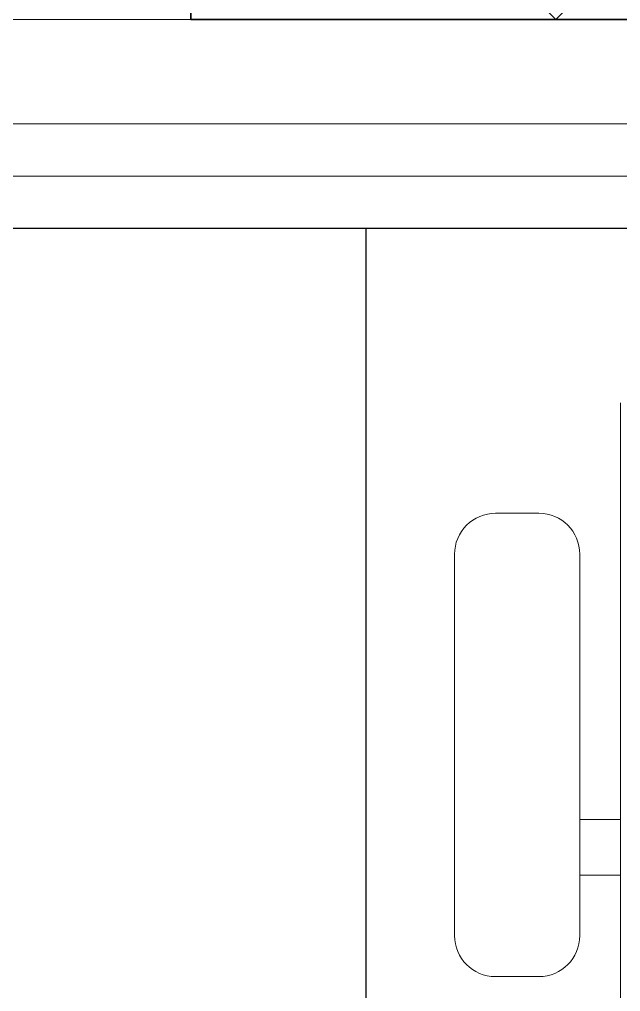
# Model space of a CAD drawing. Extents: x -12260 to 57327, y -29287 to 19916.
# Drawn here: x 26309.9 to 26597.9, y -3175.4 to -2710 of the extents above; entities that cross this region are included whole.
import ezdxf
from ezdxf.enums import TextEntityAlignment as Align

# ---------------------------------------------------------------- set-up
doc = ezdxf.new("R2010")
doc.units = 0
doc.header["$LTSCALE"] = 0.25
doc.linetypes.add('DASHDOT', pattern=[25.4, 12.7, -6.35, 0, -6.35])
for name, color, linetype, lineweight in [('01-First Floor-FUR$0$Aluminum', 251, 'Continuous', 5), ('01-First Floor-FUR$0$LOADING', 253, 'Continuous', 5), ('01-First Floor-FUR$0$NEW Wall', 166, 'Continuous', 5), ('01-First Floor-FUR$0$Walls', 251, 'Continuous', 5), ('E-LITE-CLNG-CNDT', 6, 'DASHDOT', 35), ('E-LITE-EXIT-NUMB', 6, 'Continuous', 25), ('E-POWR-WALL @ 100', 4, 'Continuous', 35)]:
    doc.layers.add(name, color=color, linetype=linetype, lineweight=lineweight)
doc.layers.add('01-First Floor-FUR$0$FALSE CEILING', color=251, linetype='Continuous')
doc.styles.add('DC_SIMPLEX', font='SIMPLEX.shx', dxfattribs={"width": 0.7})

# ---------------------------------------------------------------- blocks, each defined once
blk = doc.blocks.new('*X119')
at = {"color": 0}
for p, q in [((5, 3), (5, 3)), ((5, 3), (5, 3)), ((5, 3), (5, 3)), ((5, 3), (5, 3)), ((5, 3), (5, 3)), ((5, 3), (5, 3)), ((5, 3), (5, 3)), ((5, 3), (5, 3)), ((5, 3), (5, 3)), ((5, 3), (5, 3)), ((5, 3), (5, 3)), ((5, 3), (5, 3)), ((5, 3), (5, 3)), ((5, 3), (5, 3)), ((5, 3), (5, 3)), ((5, 3), (5, 3)), ((5, 3), (5, 3)), ((5, 3), (5, 3)), ((5, 3), (5, 3)), ((5, 3), (5, 3)), ((5, 3), (5, 3)), ((5, 3), (5, 3)), ((5, 3), (5, 3)), ((5, 3), (5, 3)), ((5, 3), (5, 3)), ((5, 3), (5, 3)), ((5, 3), (5, 3)), ((5, 3), (5, 3)), ((5, 3), (5, 3)), ((5, 3), (5, 3)), ((5, 3), (5, 3)), ((5, 3), (5, 3)), ((5, 3), (5, 3)), ((5, 3), (5, 3)), ((5, 3), (5, 3)), ((5, 3), (5, 3)), ((5, 3), (5, 3)), ((5, 3), (5, 3)), ((5, 3), (5, 3)), ((5, 3), (5, 3)), ((5, 3), (5, 3)), ((5, 3), (5, 3)), ((5, 3), (5, 3)), ((5, 3), (5, 3)), ((5, 3), (5, 3)), ((5, 3), (5, 3)), ((5, 3), (5, 3)), ((5, 3), (5, 3)), ((5, 3), (5, 3)), ((5, 3), (5, 3)), ((5, 3), (5, 3)), ((5, 3), (5, 3)), ((5, 3), (5, 3)), ((5, 3), (5, 3)), ((5, 3), (5, 3)), ((5, 3), (5, 3)), ((5, 3), (5, 3)), ((5, 3), (5, 3)), ((5, 3), (5, 3)), ((5, 3), (5, 3)), ((5, 3), (5, 3)), ((5, 3), (5, 3)), ((5, 3), (5, 3)), ((5, 3), (5, 3)), ((5, 3), (5, 3)), ((5, 3), (5, 3)), ((6, 3), (5, 3)), ((5, 3), (5, 3)), ((6, 3), (5, 3)), ((5, 3), (5, 3)), ((6, 3), (5, 3)), ((5, 3), (5, 3)), ((6, 3), (5, 3)), ((5, 3), (5, 3)), ((5, 3), (5, 3)), ((5, 3), (5, 3)), ((5, 3), (5, 3)), ((5, 3), (5, 3)), ((5, 3), (5, 3)), ((5, 3), (5, 3)), ((5, 3), (5, 3)), ((5, 3), (5, 3)), ((5, 3), (5, 3)), ((5, 3), (5, 3)), ((5, 3), (5, 3)), ((5, 3), (5, 3)), ((5, 3), (5, 3)), ((5, 3), (5, 3)), ((5, 3), (5, 3)), ((5, 3), (5, 3)), ((5, 3), (5, 3)), ((5, 3), (5, 3)), ((5, 3), (5, 3)), ((5, 3), (5, 3)), ((5, 3), (5, 3)), ((5, 3), (5, 3)), ((6, 3), (6, 3)), ((6, 3), (6, 3)), ((6, 3), (6, 3)), ((6, 3), (6, 3)), ((6, 3), (6, 3)), ((6, 3), (6, 3)), ((6, 3), (6, 3)), ((6, 3), (6, 3)), ((6, 3), (6, 3)), ((6, 3), (6, 3)), ((6, 3), (6, 3)), ((6, 3), (6, 3)), ((6, 3), (6, 3)), ((6, 3), (6, 3)), ((6, 3), (6, 3)), ((6, 3), (6, 3)), ((6, 3), (6, 3)), ((6, 3), (6, 3)), ((6, 3), (6, 3)), ((6, 3), (6, 3)), ((6, 3), (6, 3)), ((6, 3), (6, 3)), ((6, 3), (6, 3)), ((6, 3), (6, 3)), ((6, 3), (6, 3)), ((6, 3), (6, 3)), ((6, 3), (6, 3)), ((6, 3), (6, 3)), ((6, 3), (6, 3)), ((6, 3), (6, 3)), ((6, 3), (6, 3)), ((6, 3), (6, 3)), ((6, 3), (6, 3)), ((6, 3), (6, 3)), ((6, 3), (6, 3)), ((6, 3), (6, 3)), ((6, 3), (6, 3)), ((6, 3), (6, 3)), ((6, 3), (6, 3)), ((6, 3), (6, 3)), ((6, 3), (6, 3)), ((6, 3), (6, 3)), ((6, 3), (6, 3)), ((6, 3), (6, 3)), ((6, 3), (6, 3)), ((6, 3), (6, 3)), ((6, 3), (6, 3)), ((6, 3), (6, 3)), ((6, 3), (6, 3)), ((6, 3), (6, 3)), ((6, 3), (6, 3)), ((6, 3), (6, 3)), ((6, 3), (6, 3)), ((6, 3), (6, 3)), ((6, 3), (6, 3)), ((6, 3), (6, 3)), ((6, 3), (6, 3)), ((6, 3), (6, 3)), ((6, 3), (6, 3)), ((6, 3), (6, 3)), ((6, 3), (6, 3)), ((6, 3), (6, 3)), ((6, 3), (6, 3)), ((6, 3), (6, 3)), ((6, 3), (6, 3)), ((6, 3), (6, 3)), ((6, 3), (6, 3)), ((6, 3), (6, 3)), ((6, 3), (6, 3)), ((6, 3), (6, 3)), ((6, 3), (6, 3)), ((6, 3), (6, 3)), ((6, 3), (6, 3)), ((6, 3), (6, 3)), ((6, 3), (6, 3)), ((6, 3), (6, 3)), ((6, 3), (6, 3)), ((6, 3), (6, 3)), ((6, 3), (6, 3)), ((6, 3), (6, 3)), ((6, 3), (6, 3)), ((6, 3), (6, 3)), ((6, 3), (6, 3)), ((6, 3), (6, 3)), ((6, 3), (6, 3)), ((6, 3), (6, 3)), ((6, 3), (6, 3)), ((6, 3), (6, 3)), ((6, 3), (6, 3)), ((6, 3), (6, 3)), ((6, 3), (6, 3)), ((6, 3), (6, 3)), ((6, 3), (6, 3)), ((6, 3), (6, 3)), ((6, 3), (6, 3)), ((6, 3), (6, 3)), ((6, 3), (6, 3)), ((6, 3), (6, 3)), ((6, 3), (6, 3)), ((6, 3), (6, 3)), ((6, 3), (6, 3)), ((6, 3), (6, 3)), ((6, 3), (6, 3)), ((6, 3), (6, 3)), ((6, 3), (6, 3)), ((6, 3), (6, 3)), ((6, 3), (6, 3)), ((6, 3), (6, 3)), ((6, 3), (6, 3)), ((6, 3), (6, 3)), ((6, 3), (6, 3)), ((6, 3), (6, 3)), ((6, 3), (6, 3)), ((6, 3), (6, 3)), ((6, 3), (6, 3)), ((6, 3), (6, 3)), ((6, 3), (6, 3)), ((6, 3), (6, 3)), ((6, 3), (6, 3)), ((6, 3), (6, 3)), ((6, 3), (6, 3)), ((6, 3), (6, 3)), ((6, 3), (6, 3)), ((6, 3), (6, 3)), ((6, 3), (6, 3)), ((6, 3), (6, 3)), ((6, 3), (6, 3)), ((6, 3), (6, 3)), ((6, 3), (6, 3)), ((6, 3), (6, 3)), ((6, 3), (6, 3)), ((6, 3), (6, 3)), ((6, 3), (6, 3)), ((6, 3), (6, 3)), ((6, 3), (6, 3)), ((6, 3), (6, 3)), ((6, 3), (6, 3)), ((6, 3), (6, 3)), ((6, 3), (6, 3)), ((6, 3), (6, 3)), ((6, 3), (6, 3)), ((6, 3), (6, 3)), ((6, 3), (6, 3)), ((6, 3), (6, 3)), ((6, 3), (6, 3)), ((6, 3), (6, 3)), ((6, 3), (6, 3)), ((6, 3), (6, 3)), ((6, 3), (6, 3)), ((6, 3), (6, 3)), ((6, 3), (6, 3)), ((6, 3), (6, 3)), ((6, 3), (6, 3)), ((6, 3), (6, 3)), ((6, 3), (6, 3)), ((6, 3), (6, 3)), ((6, 3), (6, 3)), ((6, 3), (6, 3)), ((6, 3), (6, 3)), ((6, 3), (6, 3)), ((6, 3), (6, 3)), ((6, 3), (6, 3)), ((6, 3), (6, 3)), ((6, 3), (6, 3)), ((6, 3), (6, 3)), ((6, 3), (6, 3)), ((6, 3), (6, 3)), ((6, 3), (6, 3)), ((6, 3), (6, 3)), ((6, 3), (6, 3)), ((6, 3), (6, 3)), ((6, 3), (6, 3)), ((6, 3), (6, 3)), ((6, 3), (6, 3)), ((6, 3), (6, 3)), ((6, 3), (6, 3)), ((6, 3), (6, 3)), ((6, 3), (6, 3)), ((6, 3), (6, 3)), ((6, 3), (6, 3)), ((6, 3), (6, 3)), ((6, 3), (6, 3)), ((6, 3), (6, 3)), ((6, 3), (6, 3)), ((6, 3), (6, 3)), ((6, 3), (6, 3)), ((6, 3), (6, 3)), ((6, 3), (6, 3)), ((6, 3), (6, 3)), ((6, 3), (6, 3)), ((6, 3), (6, 3)), ((6, 3), (6, 3)), ((6, 3), (6, 3)), ((6, 3), (6, 3)), ((6, 3), (6, 3)), ((6, 3), (6, 3)), ((6, 3), (6, 3)), ((6, 3), (6, 3)), ((6, 3), (6, 3)), ((6, 3), (6, 3)), ((6, 3), (6, 3)), ((6, 3), (6, 3)), ((6, 3), (6, 3)), ((6, 3), (6, 3)), ((6, 3), (5, 3)), ((6, 3), (5, 3)), ((6, 3), (5, 3)), ((6, 3), (5, 3)), ((6, 3), (5, 3)), ((6, 3), (6, 3)), ((6, 3), (6, 3)), ((6, 3), (6, 3)), ((6, 3), (6, 3)), ((6, 3), (6, 3)), ((6, 3), (6, 3)), ((6, 3), (6, 3)), ((6, 3), (6, 3)), ((6, 3), (6, 3)), ((6, 3), (6, 3)), ((6, 3), (6, 3)), ((6, 3), (6, 3)), ((6, 3), (6, 3)), ((6, 3), (6, 3)), ((6, 3), (6, 3)), ((6, 3), (6, 3)), ((6, 3), (6, 3)), ((6, 3), (6, 3)), ((6, 3), (6, 3)), ((6, 3), (6, 3)), ((6, 3), (6, 3)), ((6, 3), (6, 3)), ((6, 3), (6, 3)), ((6, 3), (6, 3)), ((6, 3), (6, 3)), ((6, 3), (6, 3)), ((6, 3), (6, 3)), ((6, 3), (6, 3)), ((6, 3), (6, 3)), ((6, 3), (6, 3)), ((6, 3), (6, 3)), ((6, 3), (6, 3)), ((6, 3), (6, 3)), ((6, 3), (6, 3)), ((6, 3), (6, 3)), ((6, 3), (6, 3)), ((6, 3), (6, 3)), ((6, 3), (6, 3)), ((6, 3), (6, 3)), ((6, 3), (6, 3)), ((6, 3), (6, 3)), ((6, 3), (6, 3)), ((6, 3), (6, 3)), ((6, 3), (6, 3)), ((6, 3), (6, 3)), ((6, 3), (6, 3)), ((6, 3), (6, 3)), ((6, 3), (6, 3)), ((6, 3), (6, 3)), ((6, 3), (6, 3)), ((6, 3), (6, 3)), ((6, 3), (6, 3)), ((6, 3), (6, 3)), ((6, 3), (6, 3)), ((6, 3), (6, 3)), ((6, 3), (6, 3)), ((6, 3), (6, 3)), ((6, 3), (6, 3)), ((6, 3), (6, 3)), ((6, 3), (6, 3)), ((6, 3), (6, 3)), ((6, 3), (6, 3)), ((6, 3), (6, 3)), ((6, 3), (6, 3)), ((6, 3), (6, 3)), ((6, 3), (6, 3)), ((6, 3), (6, 3)), ((6, 3), (6, 3)), ((6, 3), (6, 3)), ((6, 3), (6, 3)), ((6, 3), (6, 3)), ((6, 3), (6, 3)), ((6, 3), (6, 3)), ((6, 3), (6, 3)), ((6, 3), (6, 3)), ((6, 3), (6, 3)), ((6, 3), (6, 3)), ((6, 3), (6, 3)), ((6, 3), (6, 3)), ((6, 3), (6, 3)), ((6, 3), (6, 3)), ((6, 3), (6, 3)), ((6, 3), (6, 3)), ((6, 3), (6, 3)), ((6, 3), (6, 3)), ((6, 3), (6, 3)), ((6, 3), (6, 3)), ((6, 3), (6, 3)), ((6, 3), (6, 3)), ((6, 3), (6, 3)), ((6, 3), (6, 3)), ((6, 3), (6, 3)), ((6, 3), (6, 3)), ((6, 3), (6, 3)), ((6, 3), (6, 3)), ((6, 3), (6, 3)), ((6, 3), (6, 3)), ((6, 3), (6, 3)), ((6, 3), (6, 3)), ((6, 3), (6, 3)), ((6, 3), (6, 3)), ((6, 3), (6, 3)), ((6, 3), (6, 3)), ((6, 3), (6, 3)), ((6, 3), (6, 3)), ((6, 3), (6, 3)), ((6, 3), (6, 3)), ((6, 3), (6, 3)), ((6, 3), (6, 3)), ((6, 3), (6, 3)), ((6, 3), (6, 3)), ((6, 3), (6, 3)), ((6, 3), (6, 3)), ((6, 3), (6, 3)), ((6, 3), (6, 3)), ((6, 3), (6, 3)), ((6, 3), (6, 3)), ((6, 3), (6, 3)), ((6, 3), (6, 3)), ((6, 3), (6, 3)), ((6, 3), (6, 3)), ((6, 3), (6, 3)), ((6, 3), (6, 3)), ((6, 3), (6, 3)), ((6, 3), (6, 3)), ((6, 3), (6, 3)), ((6, 3), (6, 3)), ((6, 3), (6, 3)), ((6, 3), (6, 3)), ((6, 3), (6, 3)), ((6, 3), (6, 3)), ((6, 3), (6, 3)), ((6, 3), (6, 3)), ((6, 3), (6, 3)), ((6, 3), (6, 3)), ((6, 3), (6, 3)), ((6, 3), (6, 3)), ((6, 3), (6, 3)), ((6, 3), (6, 3)), ((6, 3), (6, 3)), ((6, 3), (6, 3)), ((6, 3), (6, 3)), ((6, 3), (6, 3)), ((6, 3), (6, 3)), ((6, 3), (6, 3)), ((6, 3), (6, 3)), ((6, 3), (6, 3)), ((6, 3), (6, 3)), ((6, 3), (6, 3)), ((6, 3), (6, 3)), ((6, 3), (6, 3)), ((6, 3), (6, 3)), ((6, 3), (6, 3)), ((6, 3), (6, 3)), ((6, 3), (6, 3)), ((6, 3), (6, 3)), ((6, 3), (6, 3)), ((6, 3), (6, 3)), ((6, 3), (6, 3)), ((6, 3), (6, 3)), ((6, 3), (6, 3)), ((6, 3), (6, 3)), ((6, 3), (6, 3)), ((6, 3), (6, 3)), ((6, 3), (6, 3)), ((6, 3), (6, 3)), ((6, 3), (6, 3)), ((6, 3), (6, 3)), ((6, 3), (6, 3)), ((6, 3), (6, 3)), ((6, 3), (6, 3)), ((6, 3), (6, 3)), ((6, 3), (6, 3)), ((6, 3), (6, 3)), ((6, 3), (6, 3)), ((6, 3), (6, 3)), ((6, 3), (6, 3)), ((6, 3), (6, 3)), ((6, 3), (6, 3)), ((6, 3), (6, 3)), ((6, 3), (6, 3)), ((6, 3), (6, 3)), ((6, 3), (6, 3)), ((6, 3), (6, 3)), ((6, 3), (6, 3)), ((6, 3), (6, 3)), ((6, 3), (6, 3)), ((6, 3), (6, 3)), ((6, 3), (6, 3)), ((6, 3), (6, 3)), ((6, 3), (6, 3)), ((6, 3), (6, 3)), ((6, 3), (6, 3)), ((6, 3), (6, 3)), ((6, 3), (6, 3)), ((6, 3), (6, 3)), ((6, 3), (6, 3)), ((6, 3), (6, 3)), ((6, 3), (6, 3)), ((6, 3), (6, 3)), ((6, 3), (6, 3)), ((6, 3), (6, 3)), ((6, 3), (6, 3)), ((6, 3), (6, 3)), ((6, 3), (6, 3)), ((6, 3), (6, 3)), ((6, 3), (6, 3)), ((6, 3), (6, 3)), ((6, 3), (6, 3)), ((6, 3), (6, 3)), ((6, 3), (6, 3)), ((6, 3), (6, 3)), ((6, 3), (6, 3)), ((6, 3), (6, 3)), ((6, 3), (6, 3)), ((6, 3), (6, 3)), ((6, 3), (6, 3)), ((6, 3), (6, 3)), ((6, 3), (6, 3)), ((6, 3), (6, 3)), ((6, 3), (6, 3)), ((6, 3), (6, 3)), ((6, 3), (6, 3)), ((6, 3), (6, 3)), ((6, 3), (6, 3)), ((6, 3), (6, 3)), ((6, 3), (6, 3)), ((6, 3), (6, 3)), ((6, 3), (6, 3)), ((6, 3), (6, 3)), ((6, 3), (6, 3)), ((6, 3), (6, 3)), ((6, 3), (6, 3)), ((6, 3), (6, 3)), ((6, 3), (6, 3)), ((6, 3), (6, 3)), ((6, 3), (6, 3)), ((6, 3), (6, 3)), ((6, 3), (6, 3)), ((6, 3), (6, 3)), ((6, 3), (6, 3)), ((6, 3), (6, 3)), ((6, 3), (6, 3)), ((6, 3), (6, 3)), ((6, 3), (6, 3)), ((6, 3), (6, 3)), ((6, 3), (6, 3)), ((6, 3), (6, 3)), ((6, 3), (6, 3)), ((6, 3), (6, 3)), ((6, 3), (6, 3)), ((6, 3), (6, 3)), ((6, 3), (6, 3)), ((6, 3), (6, 3)), ((6, 3), (6, 3)), ((6, 3), (6, 3)), ((6, 3), (6, 3)), ((6, 3), (6, 3)), ((6, 3), (6, 3)), ((6, 3), (6, 3)), ((6, 3), (6, 3)), ((6, 3), (6, 3)), ((6, 3), (6, 3)), ((6, 3), (6, 3)), ((6, 3), (6, 3)), ((6, 3), (6, 3)), ((6, 3), (6, 3)), ((6, 3), (6, 3)), ((6, 3), (6, 3)), ((6, 3), (6, 3)), ((6, 3), (6, 3)), ((6, 3), (6, 3)), ((6, 3), (6, 3)), ((6, 3), (6, 3)), ((6, 3), (6, 3)), ((6, 3), (6, 3)), ((6, 3), (6, 3)), ((6, 3), (6, 3)), ((6, 3), (6, 3)), ((6, 3), (6, 3)), ((6, 3), (6, 3)), ((6, 3), (6, 3)), ((6, 3), (6, 3)), ((6, 3), (6, 3)), ((6, 3), (6, 3)), ((6, 3), (6, 3)), ((6, 3), (6, 3)), ((6, 3), (6, 3)), ((6, 3), (6, 3)), ((6, 3), (6, 3)), ((6, 3), (6, 3)), ((6, 3), (6, 3)), ((6, 3), (6, 3)), ((6, 3), (6, 3)), ((6, 3), (6, 3)), ((6, 3), (6, 3)), ((6, 3), (6, 3)), ((6, 3), (6, 3)), ((6, 3), (6, 3)), ((6, 3), (6, 3)), ((6, 3), (6, 3)), ((6, 3), (6, 3)), ((6, 3), (6, 3)), ((6, 3), (6, 3)), ((6, 3), (6, 3)), ((6, 3), (6, 3)), ((6, 3), (6, 3)), ((6, 3), (6, 3)), ((6, 3), (6, 3)), ((6, 3), (6, 3)), ((6, 3), (6, 3)), ((6, 3), (6, 3)), ((6, 3), (6, 3)), ((6, 3), (6, 3)), ((6, 3), (6, 3)), ((6, 3), (6, 3)), ((6, 3), (6, 3))]:
    blk.add_line(p, q, dxfattribs=at)
blk = doc.blocks.new('*X120')
at = {"color": 0}
for p, q in [((13, 1), (13, 1)), ((13, 1), (13, 1)), ((13, 1), (13, 1)), ((13, 1), (13, 1)), ((13, 1), (13, 1)), ((13, 1), (13, 1)), ((13, 1), (13, 1)), ((13, 1), (13, 1)), ((13, 1), (13, 1)), ((13, 1), (13, 1)), ((13, 1), (13, 1)), ((13, 1), (13, 1)), ((13, 1), (13, 1)), ((13, 1), (13, 1)), ((13, 1), (13, 1)), ((13, 1), (14, 1)), ((13, 1), (14, 1)), ((13, 1), (14, 1)), ((13, 1), (13, 1)), ((13, 1), (13, 1)), ((13, 1), (13, 1)), ((13, 1), (13, 1)), ((13, 1), (13, 1)), ((13, 1), (13, 1)), ((13, 1), (13, 1)), ((13, 1), (13, 1)), ((13, 1), (13, 1)), ((13, 1), (13, 1)), ((13, 1), (13, 1)), ((13, 1), (13, 1)), ((13, 1), (13, 1)), ((13, 1), (13, 1)), ((13, 1), (13, 1)), ((13, 1), (13, 1)), ((13, 1), (13, 1)), ((13, 1), (13, 1)), ((13, 1), (13, 1)), ((13, 1), (13, 1)), ((13, 1), (13, 1)), ((13, 1), (13, 1)), ((13, 1), (13, 1)), ((13, 1), (13, 1)), ((13, 1), (13, 1)), ((13, 1), (13, 1)), ((13, 1), (13, 1)), ((13, 1), (13, 1)), ((13, 1), (13, 1)), ((13, 1), (13, 1)), ((13, 1), (13, 1)), ((13, 1), (13, 1)), ((13, 1), (13, 1)), ((13, 1), (13, 1)), ((13, 1), (13, 1)), ((13, 1), (13, 1)), ((13, 1), (13, 1)), ((13, 1), (13, 1)), ((13, 1), (13, 1)), ((13, 1), (13, 1)), ((13, 1), (13, 1)), ((13, 1), (13, 1)), ((13, 1), (13, 1)), ((13, 1), (13, 1)), ((13, 1), (13, 1)), ((13, 1), (13, 1)), ((13, 1), (13, 1)), ((13, 1), (13, 1)), ((13, 1), (13, 1)), ((13, 1), (13, 1)), ((13, 1), (13, 1)), ((13, 1), (13, 1)), ((13, 1), (13, 1)), ((13, 1), (13, 1)), ((13, 1), (13, 1)), ((13, 1), (13, 1)), ((13, 1), (13, 1)), ((13, 1), (13, 1)), ((13, 1), (13, 1)), ((13, 1), (13, 1)), ((13, 1), (13, 1)), ((13, 1), (13, 1)), ((13, 1), (13, 1)), ((13, 1), (13, 1)), ((13, 1), (13, 1)), ((13, 1), (13, 1)), ((13, 1), (13, 1)), ((13, 1), (13, 1)), ((13, 1), (13, 1)), ((13, 1), (13, 1)), ((13, 1), (13, 1)), ((13, 1), (13, 1)), ((13, 1), (13, 1)), ((13, 1), (13, 1)), ((13, 1), (13, 1)), ((13, 1), (13, 1)), ((13, 1), (13, 1)), ((13, 1), (13, 1)), ((13, 1), (13, 1)), ((13, 1), (13, 1)), ((13, 1), (13, 1)), ((13, 1), (13, 1)), ((13, 1), (13, 1)), ((13, 1), (13, 1)), ((13, 1), (13, 1)), ((13, 1), (13, 1)), ((13, 1), (13, 1)), ((13, 1), (13, 1)), ((13, 1), (13, 1)), ((13, 1), (13, 1)), ((13, 1), (13, 1)), ((13, 1), (13, 1)), ((13, 1), (13, 1)), ((13, 1), (13, 1)), ((13, 1), (13, 1)), ((13, 1), (13, 1)), ((13, 1), (13, 1)), ((13, 1), (13, 1)), ((13, 1), (13, 1)), ((13, 1), (13, 1)), ((13, 1), (13, 1)), ((13, 1), (13, 1)), ((13, 1), (13, 1)), ((13, 1), (13, 1)), ((13, 1), (13, 1)), ((13, 1), (14, 1)), ((13, 0), (13, 0)), ((13, 0), (13, 0)), ((13, 0), (13, 0)), ((13, 0), (13, 0)), ((13, 0), (13, 0)), ((13, 0), (13, 0)), ((13, 0), (13, 0)), ((13, 0), (13, 0)), ((13, 0), (13, 0)), ((13, 0), (13, 0)), ((13, 0), (13, 0)), ((13, 0), (13, 0)), ((13, 0), (13, 0)), ((13, 0), (13, 0)), ((13, 0), (13, 0)), ((13, 0), (13, 0)), ((13, 0), (13, 0)), ((13, 0), (13, 0)), ((13, 0), (13, 0)), ((13, 0), (13, 0)), ((13, 0), (13, 0)), ((13, 0), (13, 0)), ((13, 0), (13, 0)), ((13, 0), (13, 0)), ((13, 0), (13, 0)), ((13, 0), (13, 0)), ((13, 0), (13, 0)), ((13, 0), (13, 0)), ((13, 0), (13, 0)), ((13, 0), (13, 0)), ((13, 0), (13, 0)), ((13, 0), (13, 0)), ((13, 0), (13, 0)), ((13, 0), (13, 0)), ((13, 0), (13, 0)), ((13, 0), (13, 0)), ((13, 0), (13, 0)), ((13, 0), (13, 0)), ((13, 0), (13, 0)), ((13, 0), (13, 0)), ((13, 0), (13, 0)), ((13, 0), (13, 0)), ((13, 0), (13, 0)), ((13, 0), (13, 0)), ((13, 0), (13, 0)), ((13, 0), (13, 0)), ((13, 0), (13, 0)), ((13, 0), (13, 0)), ((13, 0), (14, 0)), ((13, 0), (14, 0)), ((13, 0), (13, 0)), ((13, 0), (14, 0)), ((14, 1), (14, 1)), ((14, 1), (14, 1)), ((14, 1), (14, 1)), ((14, 1), (14, 1)), ((14, 1), (14, 1)), ((14, 1), (14, 1)), ((14, 1), (14, 1)), ((14, 1), (14, 1)), ((14, 1), (14, 1)), ((14, 1), (14, 1)), ((14, 1), (14, 1)), ((14, 1), (14, 1)), ((14, 1), (14, 1)), ((14, 1), (14, 1)), ((14, 1), (14, 1)), ((14, 1), (14, 1)), ((14, 1), (14, 1)), ((14, 1), (14, 1)), ((14, 1), (14, 1)), ((14, 1), (14, 1)), ((14, 1), (14, 1)), ((14, 1), (14, 1)), ((14, 1), (14, 1)), ((14, 1), (14, 1)), ((14, 1), (14, 1)), ((14, 1), (14, 1)), ((14, 1), (14, 1)), ((14, 1), (14, 1)), ((14, 1), (14, 1)), ((14, 1), (14, 1)), ((14, 1), (14, 1)), ((14, 1), (14, 1)), ((14, 1), (14, 1)), ((14, 1), (14, 1)), ((14, 1), (14, 1)), ((14, 1), (14, 1)), ((14, 1), (14, 1)), ((14, 1), (14, 1)), ((14, 1), (14, 1)), ((14, 1), (14, 1)), ((14, 1), (14, 1)), ((14, 1), (14, 1)), ((14, 1), (14, 1)), ((14, 1), (14, 1)), ((14, 1), (14, 1)), ((14, 1), (14, 1)), ((14, 1), (14, 1)), ((14, 1), (14, 1)), ((14, 1), (14, 1)), ((14, 1), (14, 1)), ((14, 1), (14, 1)), ((14, 1), (14, 1)), ((14, 1), (14, 1)), ((14, 1), (14, 1)), ((14, 1), (14, 1)), ((14, 1), (14, 1)), ((14, 1), (14, 1)), ((14, 1), (14, 1)), ((14, 1), (14, 1)), ((14, 1), (14, 1)), ((14, 1), (14, 1)), ((14, 1), (14, 1)), ((14, 1), (14, 1)), ((14, 1), (14, 1)), ((14, 1), (14, 1)), ((14, 1), (14, 1)), ((14, 1), (14, 1)), ((14, 1), (14, 1)), ((14, 1), (14, 1)), ((14, 1), (14, 1)), ((14, 1), (14, 1)), ((14, 1), (14, 1)), ((14, 1), (14, 1)), ((14, 1), (14, 1)), ((14, 1), (14, 1)), ((14, 1), (14, 1)), ((14, 1), (14, 1)), ((14, 1), (14, 1)), ((14, 1), (14, 1)), ((14, 1), (14, 1)), ((14, 1), (14, 1)), ((14, 1), (14, 1)), ((14, 1), (14, 1)), ((14, 1), (14, 1)), ((14, 1), (14, 1)), ((14, 1), (14, 1)), ((14, 1), (14, 1)), ((14, 1), (14, 1)), ((14, 1), (14, 1)), ((14, 1), (14, 1)), ((14, 1), (14, 1)), ((14, 1), (14, 1)), ((14, 1), (14, 1)), ((14, 1), (14, 1)), ((14, 0), (14, 0)), ((14, 0), (14, 0)), ((14, 0), (14, 0)), ((14, 0), (14, 0)), ((14, 0), (14, 0)), ((14, 0), (14, 0)), ((14, 0), (14, 0)), ((14, 0), (14, 0)), ((14, 0), (14, 0)), ((14, 0), (14, 0)), ((14, 0), (14, 0)), ((14, 0), (14, 0)), ((14, 0), (14, 0)), ((14, 0), (14, 0)), ((14, 0), (14, 0)), ((14, 0), (14, 0)), ((14, 0), (14, 0)), ((14, 0), (14, 0)), ((14, 0), (14, 0)), ((14, 0), (14, 0)), ((14, 0), (14, 0)), ((14, 0), (14, 0)), ((14, 0), (14, 0)), ((14, 0), (14, 0)), ((14, 0), (14, 0)), ((14, 0), (14, 0)), ((14, 0), (14, 0)), ((14, 0), (14, 0)), ((14, 0), (14, 0)), ((14, 0), (14, 0)), ((14, 0), (14, 0)), ((14, 0), (14, 0)), ((14, 0), (14, 0)), ((14, 0), (14, 0)), ((14, 0), (14, 0)), ((14, 0), (14, 0)), ((14, 0), (14, 0)), ((14, 0), (14, 0)), ((14, 0), (14, 0)), ((14, 0), (14, 0)), ((14, 0), (14, 0)), ((14, 0), (14, 0)), ((14, 0), (14, 0)), ((14, 0), (14, 0)), ((14, 0), (14, 0)), ((14, 0), (14, 0)), ((14, 0), (14, 0)), ((14, 0), (14, 0)), ((13, 0), (13, 0)), ((13, 0), (14, 0)), ((13, 0), (13, 0)), ((13, 0), (14, 0)), ((13, 0), (13, 0)), ((13, 0), (14, 0)), ((13, 0), (13, 0)), ((13, 0), (13, 0)), ((13, 0), (13, 0)), ((13, 0), (13, 0)), ((13, 0), (14, 0)), ((13, 0), (13, 0)), ((13, 0), (14, 0)), ((13, 0), (13, 0)), ((13, 0), (14, 0)), ((13, 0), (13, 0)), ((13, 0), (14, 0)), ((13, 0), (13, 0)), ((13, 0), (14, 0)), ((13, 0), (13, 0)), ((13, 0), (14, 0)), ((13, 0), (13, 0)), ((13, 0), (14, 0)), ((13, 0), (13, 0)), ((13, 0), (13, 0)), ((13, 0), (13, 0)), ((13, 0), (14, 0)), ((13, 0), (13, 0)), ((13, 0), (14, 0)), ((13, 0), (13, 0)), ((13, 0), (14, 0)), ((13, 0), (13, 0)), ((13, 0), (14, 0)), ((13, 0), (13, 0)), ((13, 0), (13, 0)), ((13, 0), (13, 0)), ((13, 0), (13, 0)), ((13, 0), (13, 0)), ((13, 0), (13, 0)), ((13, 0), (13, 0)), ((13, 0), (13, 0)), ((13, 0), (13, 0)), ((13, 0), (13, 0)), ((13, 0), (13, 0)), ((13, 0), (13, 0)), ((13, 0), (13, 0)), ((13, 0), (13, 0)), ((13, 0), (13, 0)), ((13, 0), (13, 0)), ((13, 0), (13, 0)), ((13, 0), (13, 0)), ((13, 0), (13, 0)), ((13, 0), (13, 0)), ((13, 0), (13, 0)), ((13, 0), (13, 0)), ((13, 0), (13, 0)), ((13, 0), (13, 0)), ((13, 0), (13, 0)), ((13, 0), (13, 0)), ((13, 0), (13, 0)), ((13, 0), (13, 0)), ((13, 0), (13, 0)), ((13, 0), (13, 0)), ((13, 0), (13, 0)), ((13, -1), (13, -1)), ((13, -1), (13, -1)), ((13, -1), (13, -1)), ((13, -1), (13, -1)), ((13, -1), (13, -1)), ((13, -1), (14, -1)), ((13, -1), (13, -1)), ((14, 0), (14, 0)), ((14, 0), (14, 0)), ((14, 0), (14, 0)), ((14, 0), (14, 0)), ((14, 0), (14, 0)), ((14, 0), (14, 0)), ((14, 0), (14, 0)), ((14, 0), (14, 0)), ((14, 0), (14, 0)), ((14, 0), (14, 0)), ((14, 0), (14, 0)), ((14, 0), (14, 0)), ((14, 0), (14, 0)), ((14, 0), (14, 0)), ((14, 0), (14, 0)), ((13, 0), (14, 0)), ((14, 0), (14, 0)), ((14, 0), (14, 0)), ((14, 0), (14, 0)), ((14, 0), (14, 0)), ((14, 0), (14, 0)), ((14, 0), (14, 0)), ((14, 0), (14, 0)), ((14, 0), (14, 0)), ((14, 0), (14, 0)), ((14, 0), (14, 0)), ((14, 0), (14, 0)), ((14, 0), (14, 0)), ((14, 0), (14, 0)), ((14, 0), (14, 0)), ((14, 0), (14, 0)), ((14, 0), (14, 0)), ((14, 0), (14, 0)), ((14, 0), (14, 0)), ((14, 0), (14, 0)), ((14, 0), (14, 0)), ((14, 0), (14, 0)), ((14, 0), (14, 0)), ((14, 0), (14, 0)), ((14, 0), (14, 0)), ((14, 0), (14, 0)), ((14, 0), (14, 0)), ((14, 0), (14, 0)), ((14, 0), (14, 0)), ((14, 0), (14, 0)), ((14, 0), (14, 0)), ((14, 0), (14, 0)), ((14, 0), (14, 0)), ((14, 0), (14, 0)), ((14, 0), (14, 0)), ((14, -1), (14, -1)), ((14, -1), (14, -1)), ((14, -1), (14, -1)), ((14, -1), (14, -1)), ((14, -1), (14, -1))]:
    blk.add_line(p, q, dxfattribs=at)
blk = doc.blocks.new('01-First Floor-FUR$0$GF21018-P')
at = {"color": 0}
for p, q in [((0.22049, 0.47563), (0.22049, 0.0675)), ((0.25963, 0.34221), (0.2804, 0.34221)), ((0.24001, 0.32259), (0.24001, 0.14)), ((0.30001, 0.32259), (0.30001, 0.14)), ((0.22049, 0.29372), (0.24001, 0.29372)), ((0.22049, 0.26708), (0.24001, 0.26708)), ((0.25963, 0.12039), (0.2804, 0.12039))]:
    blk.add_line(p, q, dxfattribs=at)
for points in [[(0.24001, 0.29372), (0.24001, 0.29372), (0.24001, 0.29372), (0.24001, 0.29372), (0.24001, 0.29372), (0.24001, 0.29372), (0.24001, 0.29372), (0.24001, 0.29372), (0.24001, 0.29372), (0.24001, 0.29372), (0.24001, 0.29372), (0.24001, 0.29372), (0.24001, 0.29372), (0.24001, 0.29372), (0.24001, 0.29372), (0.24001, 0.29372), (0.24001, 0.29372), (0.24001, 0.29372), (0.24001, 0.29372), (0.24001, 0.29372), (0.24001, 0.29372), (0.24001, 0.29372), (0.24001, 0.29372), (0.24001, 0.29372), (0.24001, 0.29372), (0.24001, 0.29372), (0.24001, 0.29372), (0.24001, 0.29372), (0.24001, 0.29372), (0.24001, 0.29372), (0.24001, 0.29372), (0.24001, 0.29372), (0.24001, 0.29372), (0.24001, 0.29372), (0.24001, 0.29372), (0.24001, 0.29372), (0.24001, 0.29372), (0.24001, 0.29372), (0.24001, 0.29372), (0.24001, 0.29372), (0.24001, 0.29372), (0.24001, 0.29372), (0.24001, 0.29372), (0.24001, 0.29372), (0.24001, 0.29372), (0.24001, 0.29372), (0.24001, 0.29372), (0.24001, 0.29372), (0.24001, 0.29372), (0.24001, 0.29372), (0.24001, 0.29372), (0.24001, 0.29372), (0.24001, 0.29372), (0.24001, 0.29372), (0.24001, 0.29372), (0.24001, 0.29372), (0.24001, 0.29372), (0.24001, 0.29372), (0.24001, 0.29372), (0.24001, 0.29372), (0.24001, 0.29372), (0.24001, 0.29372), (0.24001, 0.29372), (0.24001, 0.29372), (0.24001, 0.29372), (0.24001, 0.29372), (0.24001, 0.29372), (0.24001, 0.29372), (0.24001, 0.29372), (0.24001, 0.29372), (0.24001, 0.29372), (0.24001, 0.29372), (0.24001, 0.29372), (0.24001, 0.29372), (0.24001, 0.29372), (0.24001, 0.29372), (0.24001, 0.29372), (0.24001, 0.29372), (0.24001, 0.29372), (0.24001, 0.29372), (0.24001, 0.29372), (0.24001, 0.29372), (0.24001, 0.29372), (0.24001, 0.29372), (0.24001, 0.29372), (0.24001, 0.29372), (0.24001, 0.29372), (0.24001, 0.29372), (0.24001, 0.29372), (0.24001, 0.29372), (0.24001, 0.29372), (0.24001, 0.29372), (0.24001, 0.29372), (0.24001, 0.29372), (0.24001, 0.29372), (0.24001, 0.29372), (0.24001, 0.29372), (0.24001, 0.29372), (0.24001, 0.29372), (0.24001, 0.29372), (0.24001, 0.29372), (0.24001, 0.29372), (0.24001, 0.29372), (0.24001, 0.29372), (0.24001, 0.29372), (0.24001, 0.29372), (0.24001, 0.29372), (0.24001, 0.29372), (0.24001, 0.29372), (0.24001, 0.29372), (0.24001, 0.29372), (0.24001, 0.29372), (0.24001, 0.29372), (0.24001, 0.29372), (0.24001, 0.29372), (0.24001, 0.29372), (0.24001, 0.29372), (0.24001, 0.29372), (0.24001, 0.29372), (0.24001, 0.29372), (0.24001, 0.29372), (0.24001, 0.29372), (0.24001, 0.29372), (0.24001, 0.29372), (0.24001, 0.29372), (0.24001, 0.29372), (0.24001, 0.29372), (0.24001, 0.29372), (0.24001, 0.29372), (0.24001, 0.29372), (0.24001, 0.29372), (0.24001, 0.29372), (0.24001, 0.29372), (0.24001, 0.29372), (0.24001, 0.29372), (0.24001, 0.29372), (0.24001, 0.29372), (0.24001, 0.29372), (0.24001, 0.29372), (0.24001, 0.29372), (0.24001, 0.29372), (0.24001, 0.29372), (0.24001, 0.29372), (0.24001, 0.29372), (0.24001, 0.29372), (0.24001, 0.29372), (0.24001, 0.29372), (0.24001, 0.29372), (0.24001, 0.29372), (0.24001, 0.29372), (0.24001, 0.29372), (0.24001, 0.29372), (0.24001, 0.29372), (0.24001, 0.29372), (0.24001, 0.29372), (0.24001, 0.29372), (0.24001, 0.29372), (0.24001, 0.29372), (0.24001, 0.29372), (0.24001, 0.29372), (0.24001, 0.29372), (0.24001, 0.29372), (0.24001, 0.29372), (0.24001, 0.29372), (0.24001, 0.29372), (0.24001, 0.29372), (0.24001, 0.29372), (0.24001, 0.29372), (0.24001, 0.29372), (0.24001, 0.29372), (0.24001, 0.29372), (0.24001, 0.29372), (0.24001, 0.29372), (0.24001, 0.29372), (0.24001, 0.29372), (0.24001, 0.29372), (0.24001, 0.29372), (0.24001, 0.29372), (0.24001, 0.29372), (0.24001, 0.29372), (0.24001, 0.29372), (0.24001, 0.29372), (0.24001, 0.29372), (0.24001, 0.29372), (0.24001, 0.29372), (0.24001, 0.29372), (0.24001, 0.29372), (0.24001, 0.29372), (0.24001, 0.29372), (0.24001, 0.29372), (0.24001, 0.29372), (0.24001, 0.29372), (0.24001, 0.29372), (0.24001, 0.29372), (0.24001, 0.29372), (0.24001, 0.29372), (0.24001, 0.29372), (0.24001, 0.29372), (0.24001, 0.29372), (0.24001, 0.29372), (0.24001, 0.29372), (0.24001, 0.29372), (0.24001, 0.29372), (0.24001, 0.29372), (0.24001, 0.29372), (0.24001, 0.29372), (0.24001, 0.29372), (0.24001, 0.29372), (0.24001, 0.29372), (0.24001, 0.29372), (0.24001, 0.29372), (0.24001, 0.29372), (0.24001, 0.29372), (0.24001, 0.29372), (0.24001, 0.29372), (0.24001, 0.29372), (0.24001, 0.29372), (0.24001, 0.29372), (0.24001, 0.29372), (0.24001, 0.29372), (0.24001, 0.29372), (0.24001, 0.29372), (0.24001, 0.29372), (0.24001, 0.29372), (0.24001, 0.29372), (0.24001, 0.29372), (0.24001, 0.29372), (0.24001, 0.29372), (0.24001, 0.29372), (0.24001, 0.29372), (0.24001, 0.29372), (0.24001, 0.29372), (0.24001, 0.29372), (0.24001, 0.29372), (0.24001, 0.29372), (0.24001, 0.29372), (0.24001, 0.29372), (0.24001, 0.29372), (0.24001, 0.29372), (0.24001, 0.29372), (0.24001, 0.29372), (0.24001, 0.29372), (0.24001, 0.29372), (0.24001, 0.29372), (0.24001, 0.29372), (0.24001, 0.29372), (0.24001, 0.29372), (0.24001, 0.29372), (0.24001, 0.29372), (0.24001, 0.29372), (0.24001, 0.29372), (0.24001, 0.29372), (0.24001, 0.29372), (0.24001, 0.29372), (0.24001, 0.29372), (0.24001, 0.29372), (0.24001, 0.29372), (0.24001, 0.29372), (0.24001, 0.29372), (0.24001, 0.29372), (0.24001, 0.29372), (0.24001, 0.29372), (0.24001, 0.29372), (0.24001, 0.29372), (0.24001, 0.29372), (0.24001, 0.29372), (0.24001, 0.29372), (0.24001, 0.29372), (0.24001, 0.29372), (0.24001, 0.29372), (0.24001, 0.29372), (0.24001, 0.29372), (0.24001, 0.29372), (0.24001, 0.29372), (0.24001, 0.29372), (0.24001, 0.29372), (0.24001, 0.29372)], [(0.24001, 0.29372), (0.24001, 0.29372), (0.24001, 0.29372), (0.24001, 0.29372), (0.24001, 0.29372), (0.24001, 0.29372), (0.24001, 0.29372), (0.24001, 0.29372), (0.24001, 0.29372), (0.24001, 0.29372), (0.24001, 0.29372), (0.24001, 0.29372), (0.24001, 0.29372), (0.24001, 0.29372), (0.24001, 0.29372), (0.24001, 0.29372), (0.24001, 0.29372), (0.24001, 0.29372), (0.24001, 0.29372), (0.24001, 0.29372), (0.24001, 0.29372), (0.24001, 0.29372), (0.24001, 0.29372), (0.24001, 0.29372), (0.24001, 0.29372), (0.24001, 0.29372), (0.24001, 0.29372), (0.24001, 0.29372), (0.24001, 0.29372), (0.24001, 0.29372), (0.24001, 0.29372), (0.24001, 0.29372), (0.24001, 0.29372), (0.24001, 0.29372), (0.24001, 0.29372), (0.24001, 0.29372), (0.24001, 0.29372), (0.24001, 0.29372), (0.24001, 0.29372), (0.24001, 0.29372), (0.24001, 0.29372), (0.24001, 0.29372), (0.24001, 0.29372), (0.24001, 0.29372), (0.24001, 0.29372), (0.24001, 0.29372), (0.24001, 0.29372), (0.24001, 0.29372), (0.24001, 0.29372), (0.24001, 0.29372), (0.24001, 0.29372), (0.24001, 0.29372), (0.24001, 0.29372), (0.24001, 0.29372), (0.24001, 0.29372), (0.24001, 0.29372), (0.24001, 0.29372), (0.24001, 0.29372), (0.24001, 0.29372), (0.24001, 0.29372), (0.24001, 0.29372), (0.24001, 0.29372), (0.24001, 0.29372), (0.24001, 0.29372), (0.24001, 0.29372), (0.24001, 0.29372), (0.24001, 0.29372), (0.24001, 0.29372), (0.24001, 0.29372), (0.24001, 0.29372), (0.24001, 0.29372), (0.24001, 0.29372), (0.24001, 0.29372), (0.24001, 0.29372), (0.24001, 0.29372), (0.24001, 0.29372), (0.24001, 0.29372), (0.24001, 0.29372), (0.24001, 0.29372), (0.24001, 0.29372), (0.24001, 0.29372), (0.24001, 0.29372), (0.24001, 0.29372), (0.24001, 0.29372), (0.24001, 0.29372), (0.24001, 0.29372), (0.24001, 0.29372), (0.24001, 0.29372), (0.24001, 0.29372), (0.24001, 0.29372), (0.24001, 0.29372), (0.24001, 0.29372), (0.24001, 0.29372), (0.24001, 0.29372), (0.24001, 0.29372), (0.24001, 0.29372), (0.24001, 0.29372), (0.24001, 0.29372), (0.24001, 0.29372), (0.24001, 0.29372), (0.24001, 0.29372), (0.24001, 0.29372), (0.24001, 0.29372), (0.24001, 0.29372), (0.24001, 0.29372), (0.24001, 0.29372), (0.24001, 0.29372), (0.24001, 0.29372), (0.24001, 0.29372), (0.24001, 0.29372), (0.24001, 0.29372), (0.24001, 0.29372), (0.24001, 0.29372), (0.24001, 0.29372), (0.24001, 0.29372), (0.24001, 0.29372), (0.24001, 0.29372), (0.24001, 0.29372), (0.24001, 0.29372), (0.24001, 0.29372), (0.24001, 0.29372), (0.24001, 0.29372), (0.24001, 0.29372), (0.24001, 0.29372), (0.24001, 0.29372), (0.24001, 0.29372), (0.24001, 0.29372), (0.24001, 0.29372), (0.24001, 0.29372), (0.24001, 0.29372), (0.24001, 0.29372), (0.24001, 0.29372), (0.24001, 0.29372), (0.24001, 0.29372), (0.24001, 0.29372), (0.24001, 0.29372), (0.24001, 0.29372), (0.24001, 0.29372), (0.24001, 0.29372), (0.24001, 0.29372), (0.24001, 0.29372), (0.24001, 0.29372), (0.24001, 0.29372), (0.24001, 0.29372), (0.24001, 0.29372), (0.24001, 0.29372), (0.24001, 0.29372), (0.24001, 0.29372), (0.24001, 0.29372), (0.24001, 0.29372), (0.24001, 0.29372), (0.24001, 0.29372), (0.24001, 0.29372), (0.24001, 0.29372), (0.24001, 0.29372), (0.24001, 0.29372), (0.24001, 0.29372), (0.24001, 0.29372), (0.24001, 0.29372), (0.24001, 0.29372), (0.24001, 0.29372), (0.24001, 0.29372), (0.24001, 0.29372), (0.24001, 0.29372), (0.24001, 0.29372), (0.24001, 0.29372), (0.24001, 0.29372), (0.24001, 0.29372), (0.24001, 0.29372), (0.24001, 0.29372), (0.24001, 0.29372), (0.24001, 0.29372), (0.24001, 0.29372), (0.24001, 0.29372), (0.24001, 0.29372), (0.24001, 0.29372), (0.24001, 0.29372), (0.24001, 0.29372), (0.24001, 0.29372), (0.24001, 0.29372), (0.24001, 0.29372), (0.24001, 0.29372), (0.24001, 0.29372), (0.24001, 0.29372), (0.24001, 0.29372), (0.24001, 0.29372), (0.24001, 0.29372), (0.24001, 0.29372), (0.24001, 0.29372), (0.24001, 0.29372), (0.24001, 0.29372), (0.24001, 0.29372), (0.24001, 0.29372), (0.24001, 0.29372), (0.24001, 0.29372), (0.24001, 0.29372), (0.24001, 0.29372), (0.24001, 0.29372), (0.24001, 0.29372), (0.24001, 0.29372), (0.24001, 0.29372), (0.24001, 0.29372), (0.24001, 0.29372), (0.24001, 0.29372), (0.24001, 0.29372), (0.24001, 0.29372), (0.24001, 0.29372), (0.24001, 0.29372), (0.24001, 0.29372), (0.24001, 0.29372), (0.24001, 0.29372), (0.24001, 0.29372), (0.24001, 0.29372), (0.24001, 0.29372), (0.24001, 0.29372), (0.24001, 0.29372), (0.24001, 0.29372), (0.24001, 0.29372), (0.24001, 0.29372)], [(0.24001, 0.29372), (0.24001, 0.29372), (0.24001, 0.29372), (0.24001, 0.29372), (0.24001, 0.29372), (0.24001, 0.29372), (0.24001, 0.29372), (0.24001, 0.29372), (0.24001, 0.29372), (0.24001, 0.29372), (0.24001, 0.29372), (0.24001, 0.29372), (0.24001, 0.29372), (0.24001, 0.29372), (0.24001, 0.29372), (0.24001, 0.29372), (0.24001, 0.29372), (0.24001, 0.29372), (0.24001, 0.29372), (0.24001, 0.29372), (0.24001, 0.29372), (0.24001, 0.29372), (0.24001, 0.29372), (0.24001, 0.29372), (0.24001, 0.29372), (0.24001, 0.29372), (0.24001, 0.29372), (0.24001, 0.29372), (0.24001, 0.29372), (0.24001, 0.29372), (0.24001, 0.29372), (0.24001, 0.29372), (0.24001, 0.29372), (0.24001, 0.29372), (0.24001, 0.29372), (0.24001, 0.29372), (0.24001, 0.29372), (0.24001, 0.29372), (0.24001, 0.29372), (0.24001, 0.29372), (0.24001, 0.29372), (0.24001, 0.29372), (0.24001, 0.29372), (0.24001, 0.29372), (0.24001, 0.29372), (0.24001, 0.29372), (0.24001, 0.29372), (0.24001, 0.29372), (0.24001, 0.29372), (0.24001, 0.29372), (0.24001, 0.29372), (0.24001, 0.29372), (0.24001, 0.29372), (0.24001, 0.29372), (0.24001, 0.29372), (0.24001, 0.29372), (0.24001, 0.29372), (0.24001, 0.29372), (0.24001, 0.29372), (0.24001, 0.29372), (0.24001, 0.29372), (0.24001, 0.29372), (0.24001, 0.29372), (0.24001, 0.29372), (0.24001, 0.29372), (0.24001, 0.29372), (0.24001, 0.29372), (0.24001, 0.29372), (0.24001, 0.29372), (0.24001, 0.29372), (0.24001, 0.29372), (0.24001, 0.29372), (0.24001, 0.29372), (0.24001, 0.29372), (0.24001, 0.29372), (0.24001, 0.29372), (0.24001, 0.29372), (0.24001, 0.29372), (0.24001, 0.29372), (0.24001, 0.29372), (0.24001, 0.29372), (0.24001, 0.29372), (0.24001, 0.29372), (0.24001, 0.29372), (0.24001, 0.29372), (0.24001, 0.29372), (0.24001, 0.29372), (0.24001, 0.29372), (0.24001, 0.29372), (0.24001, 0.29372), (0.24001, 0.29372), (0.24001, 0.29372), (0.24001, 0.29372), (0.24001, 0.29372), (0.24001, 0.29372), (0.24001, 0.29372), (0.24001, 0.29372), (0.24001, 0.29372), (0.24001, 0.29372), (0.24001, 0.29372), (0.24001, 0.29372), (0.24001, 0.29372), (0.24001, 0.29372), (0.24001, 0.29372), (0.24001, 0.29372), (0.24001, 0.29372), (0.24001, 0.29372), (0.24001, 0.29372), (0.24001, 0.29372), (0.24001, 0.29372), (0.24001, 0.29372), (0.24001, 0.29372), (0.24001, 0.29372), (0.24001, 0.29372), (0.24001, 0.29372), (0.24001, 0.29372), (0.24001, 0.29372), (0.24001, 0.29372), (0.24001, 0.29372), (0.24001, 0.29372), (0.24001, 0.29372), (0.24001, 0.29372), (0.24001, 0.29372), (0.24001, 0.29372), (0.24001, 0.29372), (0.24001, 0.29372), (0.24001, 0.29372), (0.24001, 0.29372), (0.24001, 0.29372), (0.24001, 0.29372), (0.24001, 0.29372), (0.24001, 0.29372), (0.24001, 0.29372), (0.24001, 0.29372), (0.24001, 0.29372), (0.24001, 0.29372), (0.24001, 0.29372), (0.24001, 0.29372), (0.24001, 0.29372), (0.24001, 0.29372), (0.24001, 0.29372), (0.24001, 0.29372), (0.24001, 0.29372), (0.24001, 0.29372), (0.24001, 0.29372), (0.24001, 0.29372), (0.24001, 0.29372), (0.24001, 0.29372), (0.24001, 0.29372), (0.24001, 0.29372), (0.24001, 0.29372), (0.24001, 0.29372), (0.24001, 0.29372), (0.24001, 0.29372), (0.24001, 0.29372), (0.24001, 0.29372), (0.24001, 0.29372), (0.24001, 0.29372), (0.24001, 0.29372), (0.24001, 0.29372), (0.24001, 0.29372), (0.24001, 0.29372), (0.24001, 0.29372), (0.24001, 0.29372), (0.24001, 0.29372), (0.24001, 0.29372), (0.24001, 0.29372), (0.24001, 0.29372), (0.24001, 0.29372), (0.24001, 0.29372), (0.24001, 0.29372), (0.24001, 0.29372), (0.24001, 0.29372), (0.24001, 0.29372), (0.24001, 0.29372), (0.24001, 0.29372), (0.24001, 0.29372), (0.24001, 0.29372), (0.24001, 0.29372), (0.24001, 0.29372), (0.24001, 0.29372), (0.24001, 0.29372), (0.24001, 0.29372), (0.24001, 0.29372), (0.24001, 0.29372), (0.24001, 0.29372), (0.24001, 0.29372), (0.24001, 0.29372), (0.24001, 0.29372), (0.24001, 0.29372), (0.24001, 0.29372), (0.24001, 0.29372), (0.24001, 0.29372), (0.24001, 0.29372), (0.24001, 0.29372), (0.24001, 0.29372), (0.24001, 0.29372), (0.24001, 0.29372), (0.24001, 0.29372), (0.24001, 0.29372), (0.24001, 0.29372), (0.24001, 0.29372), (0.24001, 0.29372), (0.24001, 0.29372), (0.24001, 0.29372), (0.24001, 0.29372), (0.24001, 0.29372), (0.24001, 0.29372), (0.24001, 0.29372), (0.24001, 0.29372), (0.24001, 0.29372), (0.24001, 0.29372), (0.24001, 0.29372), (0.24001, 0.29372)]]:
    blk.add_lwpolyline(points, close=True, dxfattribs=at)
for centre, start, end in [((0.25963, 0.32259), 90, 180), ((0.2804, 0.32259), 0, 90), ((0.25963, 0.14), 180, 270), ((0.2804, 0.14), 270, 0)]:
    blk.add_arc(centre, 0.01962, start, end, dxfattribs=at)
at = {"layer": '01-First Floor-FUR$0$NEW Wall', "color": 0, "linetype": 'Continuous'}
for points in [[(0.24001, 0.29372), (0.24001, 0.29372), (0.24001, 0.29372), (0.24001, 0.29372), (0.24001, 0.29372), (0.24001, 0.29372), (0.24001, 0.29372), (0.24001, 0.29372)], [(0.24001, 0.29372), (0.24001, 0.29372), (0.24001, 0.29372), (0.24001, 0.29372), (0.24001, 0.29372), (0.24001, 0.29372), (0.24001, 0.29372)], [(0.24001, 0.29372), (0.24001, 0.29372), (0.24001, 0.29372), (0.24001, 0.29372), (0.24001, 0.29372), (0.24001, 0.29372), (0.24001, 0.29372), (0.24001, 0.29372), (0.24001, 0.29372)], [(0.24001, 0.29372), (0.24001, 0.29372), (0.24001, 0.29372), (0.24001, 0.29372), (0.24001, 0.29372), (0.24001, 0.29372), (0.24001, 0.29372), (0.24001, 0.29372), (0.24001, 0.29372), (0.24001, 0.29372)], [(0.24001, 0.29372), (0.24001, 0.29372), (0.24001, 0.29372), (0.24001, 0.29372), (0.24001, 0.29372), (0.24001, 0.29372), (0.24001, 0.29372), (0.24001, 0.29372), (0.24001, 0.29372), (0.24001, 0.29372), (0.24001, 0.29372), (0.24001, 0.29372), (0.24001, 0.29372), (0.24001, 0.29372), (0.24001, 0.29372)], [(0.24001, 0.29372), (0.24001, 0.29372), (0.24001, 0.29372), (0.24001, 0.29372), (0.24001, 0.29372), (0.24001, 0.29372), (0.24001, 0.29372), (0.24001, 0.29372), (0.24001, 0.29372), (0.24001, 0.29372)], [(0.24001, 0.29372), (0.24001, 0.29372), (0.24001, 0.29372), (0.24001, 0.29372), (0.24001, 0.29372), (0.24001, 0.29372), (0.24001, 0.29372), (0.24001, 0.29372), (0.24001, 0.29372), (0.24001, 0.29372)], [(0.24001, 0.29372), (0.24001, 0.29372), (0.24001, 0.29372), (0.24001, 0.29372), (0.24001, 0.29372), (0.24001, 0.29372), (0.24001, 0.29372), (0.24001, 0.29372), (0.24001, 0.29372), (0.24001, 0.29372)], [(0.24001, 0.29372), (0.24001, 0.29372), (0.24001, 0.29372), (0.24001, 0.29372), (0.24001, 0.29372), (0.24001, 0.29372), (0.24001, 0.29372), (0.24001, 0.29372), (0.24001, 0.29372), (0.24001, 0.29372), (0.24001, 0.29372), (0.24001, 0.29372), (0.24001, 0.29372), (0.24001, 0.29372), (0.24001, 0.29372), (0.24001, 0.29372), (0.24001, 0.29372), (0.24001, 0.29372)], [(0.24001, 0.29372), (0.24001, 0.29372), (0.24001, 0.29372), (0.24001, 0.29372), (0.24001, 0.29372), (0.24001, 0.29372), (0.24001, 0.29372), (0.24001, 0.29372), (0.24001, 0.29372), (0.24001, 0.29372), (0.24001, 0.29372), (0.24001, 0.29372)], [(0.24001, 0.29372), (0.24001, 0.29372), (0.24001, 0.29372), (0.24001, 0.29372), (0.24001, 0.29372), (0.24001, 0.29372), (0.24001, 0.29372)], [(0.24001, 0.29372), (0.24001, 0.29372), (0.24001, 0.29372), (0.24001, 0.29372), (0.24001, 0.29372), (0.24001, 0.29372), (0.24001, 0.29372), (0.24001, 0.29372), (0.24001, 0.29372), (0.24001, 0.29372), (0.24001, 0.29372), (0.24001, 0.29372), (0.24001, 0.29372), (0.24001, 0.29372), (0.24001, 0.29372), (0.24001, 0.29372), (0.24001, 0.29372), (0.24001, 0.29372), (0.24001, 0.29372), (0.24001, 0.29372), (0.24001, 0.29372), (0.24001, 0.29372), (0.24001, 0.29372), (0.24001, 0.29372), (0.24001, 0.29372), (0.24001, 0.29372), (0.24001, 0.29372), (0.24001, 0.29372), (0.24001, 0.29372), (0.24001, 0.29372), (0.24001, 0.29372), (0.24001, 0.29372), (0.24001, 0.29372), (0.24001, 0.29372), (0.24001, 0.29372), (0.24001, 0.29372), (0.24001, 0.29372), (0.24001, 0.29372), (0.24001, 0.29372), (0.24001, 0.29372), (0.24001, 0.29372), (0.24001, 0.29372), (0.24001, 0.29372), (0.24001, 0.29372), (0.24001, 0.29372), (0.24001, 0.29372), (0.24001, 0.29372), (0.24001, 0.29372), (0.24001, 0.29372), (0.24001, 0.29372), (0.24001, 0.29372), (0.24001, 0.29372), (0.24001, 0.29372), (0.24001, 0.29372), (0.24001, 0.29372), (0.24001, 0.29372), (0.24001, 0.29372), (0.24001, 0.29372), (0.24001, 0.29372), (0.24001, 0.29372), (0.24001, 0.29372), (0.24001, 0.29372), (0.24001, 0.29372), (0.24001, 0.29372), (0.24001, 0.29372), (0.24001, 0.29372), (0.24001, 0.29372), (0.24001, 0.29372), (0.24001, 0.29372), (0.24001, 0.29372), (0.24001, 0.29372), (0.24001, 0.29372), (0.24001, 0.29372), (0.24001, 0.29372), (0.24001, 0.29372), (0.24001, 0.29372), (0.24001, 0.29372), (0.24001, 0.29372), (0.24001, 0.29372), (0.24001, 0.29372), (0.24001, 0.29372), (0.24001, 0.29372), (0.24001, 0.29372), (0.24001, 0.29372), (0.24001, 0.29372), (0.24001, 0.29372), (0.24001, 0.29372), (0.24001, 0.29372), (0.24001, 0.29372), (0.24001, 0.29372), (0.24001, 0.29372), (0.24001, 0.29372), (0.24001, 0.29372), (0.24001, 0.29372), (0.24001, 0.29372), (0.24001, 0.29372), (0.24001, 0.29372), (0.24001, 0.29372), (0.24001, 0.29372), (0.24001, 0.29372), (0.24001, 0.29372), (0.24001, 0.29372), (0.24001, 0.29372), (0.24001, 0.29372), (0.24001, 0.29372), (0.24001, 0.29372), (0.24001, 0.29372), (0.24001, 0.29372), (0.24001, 0.29372), (0.24001, 0.29372), (0.24001, 0.29372)], [(0.24001, 0.29372), (0.24001, 0.29372), (0.24001, 0.29372), (0.24001, 0.29372), (0.24001, 0.29372), (0.24001, 0.29372), (0.24001, 0.29372), (0.24001, 0.29372), (0.24001, 0.29372), (0.24001, 0.29372), (0.24001, 0.29372), (0.24001, 0.29372), (0.24001, 0.29372), (0.24001, 0.29372), (0.24001, 0.29372), (0.24001, 0.29372), (0.24001, 0.29372)], [(0.24001, 0.29372), (0.24001, 0.29372), (0.24001, 0.29372), (0.24001, 0.29372), (0.24001, 0.29372), (0.24001, 0.29372), (0.24001, 0.29372), (0.24001, 0.29372), (0.24001, 0.29372), (0.24001, 0.29372), (0.24001, 0.29372), (0.24001, 0.29372), (0.24001, 0.29372), (0.24001, 0.29372), (0.24001, 0.29372), (0.24001, 0.29372), (0.24001, 0.29372), (0.24001, 0.29372), (0.24001, 0.29372), (0.24001, 0.29372), (0.24001, 0.29372), (0.24001, 0.29372), (0.24001, 0.29372), (0.24001, 0.29372), (0.24001, 0.29372), (0.24001, 0.29372), (0.24001, 0.29372), (0.24001, 0.29372), (0.24001, 0.29372), (0.24001, 0.29372), (0.24001, 0.29372), (0.24001, 0.29372), (0.24001, 0.29372), (0.24001, 0.29372), (0.24001, 0.29372), (0.24001, 0.29372), (0.24001, 0.29372), (0.24001, 0.29372), (0.24001, 0.29372), (0.24001, 0.29372), (0.24001, 0.29372), (0.24001, 0.29372), (0.24001, 0.29372), (0.24001, 0.29372), (0.24001, 0.29372), (0.24001, 0.29372), (0.24001, 0.29372), (0.24001, 0.29372), (0.24001, 0.29372), (0.24001, 0.29372), (0.24001, 0.29372), (0.24001, 0.29372), (0.24001, 0.29372), (0.24001, 0.29372), (0.24001, 0.29372), (0.24001, 0.29372), (0.24001, 0.29372), (0.24001, 0.29372), (0.24001, 0.29372), (0.24001, 0.29372), (0.24001, 0.29372), (0.24001, 0.29372), (0.24001, 0.29372), (0.24001, 0.29372), (0.24001, 0.29372), (0.24001, 0.29372), (0.24001, 0.29372), (0.24001, 0.29372), (0.24001, 0.29372), (0.24001, 0.29372), (0.24001, 0.29372), (0.24001, 0.29372), (0.24001, 0.29372), (0.24001, 0.29372), (0.24001, 0.29372), (0.24001, 0.29372), (0.24001, 0.29372), (0.24001, 0.29372), (0.24001, 0.29372), (0.24001, 0.29372), (0.24001, 0.29372), (0.24001, 0.29372), (0.24001, 0.29372), (0.24001, 0.29372), (0.24001, 0.29372), (0.24001, 0.29372), (0.24001, 0.29372), (0.24001, 0.29372), (0.24001, 0.29372)], [(0.24001, 0.29372), (0.24001, 0.29372), (0.24001, 0.29372), (0.24001, 0.29372), (0.24001, 0.29372), (0.24001, 0.29372), (0.24001, 0.29372), (0.24001, 0.29372), (0.24001, 0.29372), (0.24001, 0.29372), (0.24001, 0.29372), (0.24001, 0.29372), (0.24001, 0.29372), (0.24001, 0.29372), (0.24001, 0.29372), (0.24001, 0.29372), (0.24001, 0.29372), (0.24001, 0.29372), (0.24001, 0.29372), (0.24001, 0.29372), (0.24001, 0.29372), (0.24001, 0.29372), (0.24001, 0.29372), (0.24001, 0.29372), (0.24001, 0.29372), (0.24001, 0.29372), (0.24001, 0.29372), (0.24001, 0.29372), (0.24001, 0.29372), (0.24001, 0.29372), (0.24001, 0.29372), (0.24001, 0.29372), (0.24001, 0.29372), (0.24001, 0.29372), (0.24001, 0.29372), (0.24001, 0.29372), (0.24001, 0.29372), (0.24001, 0.29372), (0.24001, 0.29372), (0.24001, 0.29372), (0.24001, 0.29372), (0.24001, 0.29372), (0.24001, 0.29372), (0.24001, 0.29372), (0.24001, 0.29372), (0.24001, 0.29372), (0.24001, 0.29372), (0.24001, 0.29372), (0.24001, 0.29372), (0.24001, 0.29372), (0.24001, 0.29372), (0.24001, 0.29372), (0.24001, 0.29372), (0.24001, 0.29372)]]:
    blk.add_lwpolyline(points, dxfattribs=at)
at = {"color": 0}
for name, xscale, yscale, zscale in [('*X119', 8.59375e-11, 8.59375e-11, 8.59375e-11), ('*X120', 5.5e-11, 5.5e-11, 5.5e-11)]:
    blk.add_blockref(name, (0.24001, 0.29372), dxfattribs=dict(at, xscale=xscale, yscale=yscale, zscale=zscale))
blk = doc.blocks.new('01-First Floor-FUR$0$A$C37be4daf')
at = {"layer": '01-First Floor-FUR$0$Aluminum'}
for p, q in [((1416.01, 598.24), (216.01, 598.24)), ((291.01, 573.24), (1341.01, 573.24)), ((1391.01, 548.24), (241.01, 548.24)), ((1416.01, 498.24), (216.01, 498.24))]:
    blk.add_line(p, q, dxfattribs=at)
blk = doc.blocks.new('01-First Floor-FUR')
at = {"layer": '01-First Floor-FUR$0$FALSE CEILING', "linetype": 'Continuous'}
blk.add_line((26476, -6810), (26476, -2810), dxfattribs=at)
at = {"layer": '01-First Floor-FUR$0$FALSE CEILING'}
blk.add_lwpolyline([(29376, -6810), (25876, -6810), (25876, -2810), (29376, -2810)], close=True, dxfattribs=at)
at = {"layer": '01-First Floor-FUR$0$Walls'}
blk.add_line((29376, -2810), (25876, -2810), dxfattribs=at)
at = {"rotation": 180}
blk.add_blockref('01-First Floor-FUR$0$A$C37be4daf', (27481.38, -2211.76), dxfattribs=at)
at = {"layer": '01-First Floor-FUR$0$LOADING', "extrusion": (2.24021e-05, 7.77426e-06, 1), "xscale": 1000, "yscale": 1000, "zscale": 1000, "rotation": 179.9985892349693}
blk.add_blockref('01-First Floor-FUR$0$GF21018-P', (26818.37, -2826.03, 0.46), dxfattribs=at)
blk = doc.blocks.new('*U34')
blk.add_line((1.75, -0.0003), (3.25, -0.0005))
blk.add_lwpolyline([(-0.0003, -1.75, 1), (0.0003, 1.75)], format="xyb", close=True)
at = {"layer": 'Defpoints'}
for p, q in [((2.4753, 2.4745), (0, 0)), ((0.7586, 2.4748), (0.7578, -2.475)), ((2.4745, -2.4753), (0, 0))]:
    blk.add_line(p, q, dxfattribs=at)
at = {"layer": 'E-LITE-EXIT-NUMB', "style": 'DC_SIMPLEX', "width": 0.7, "flags": 8}
blk.add_attdef('TYPE', text='', height=2, rotation=360, dxfattribs=at).set_placement((-2.682, 5.2383), align=Align.RIGHT)
blk.add_attdef('CIRCUIT', (2.682, 5.2383), '', height=2, rotation=360, dxfattribs=at)

msp = doc.modelspace()

# ---------------------------------------------------------------- block references
at = {"layer": 'E-LITE-CLNG-CNDT'}
msp.add_blockref('01-First Floor-FUR', (0, 0), dxfattribs=at)
at = {"layer": 'E-POWR-WALL @ 100', "xscale": 100, "yscale": 100, "zscale": 100, "rotation": 90.00000000000001}
msp.add_blockref('*U34', (26566.94, -2710), dxfattribs=at)

doc.saveas('drawing.dxf')
